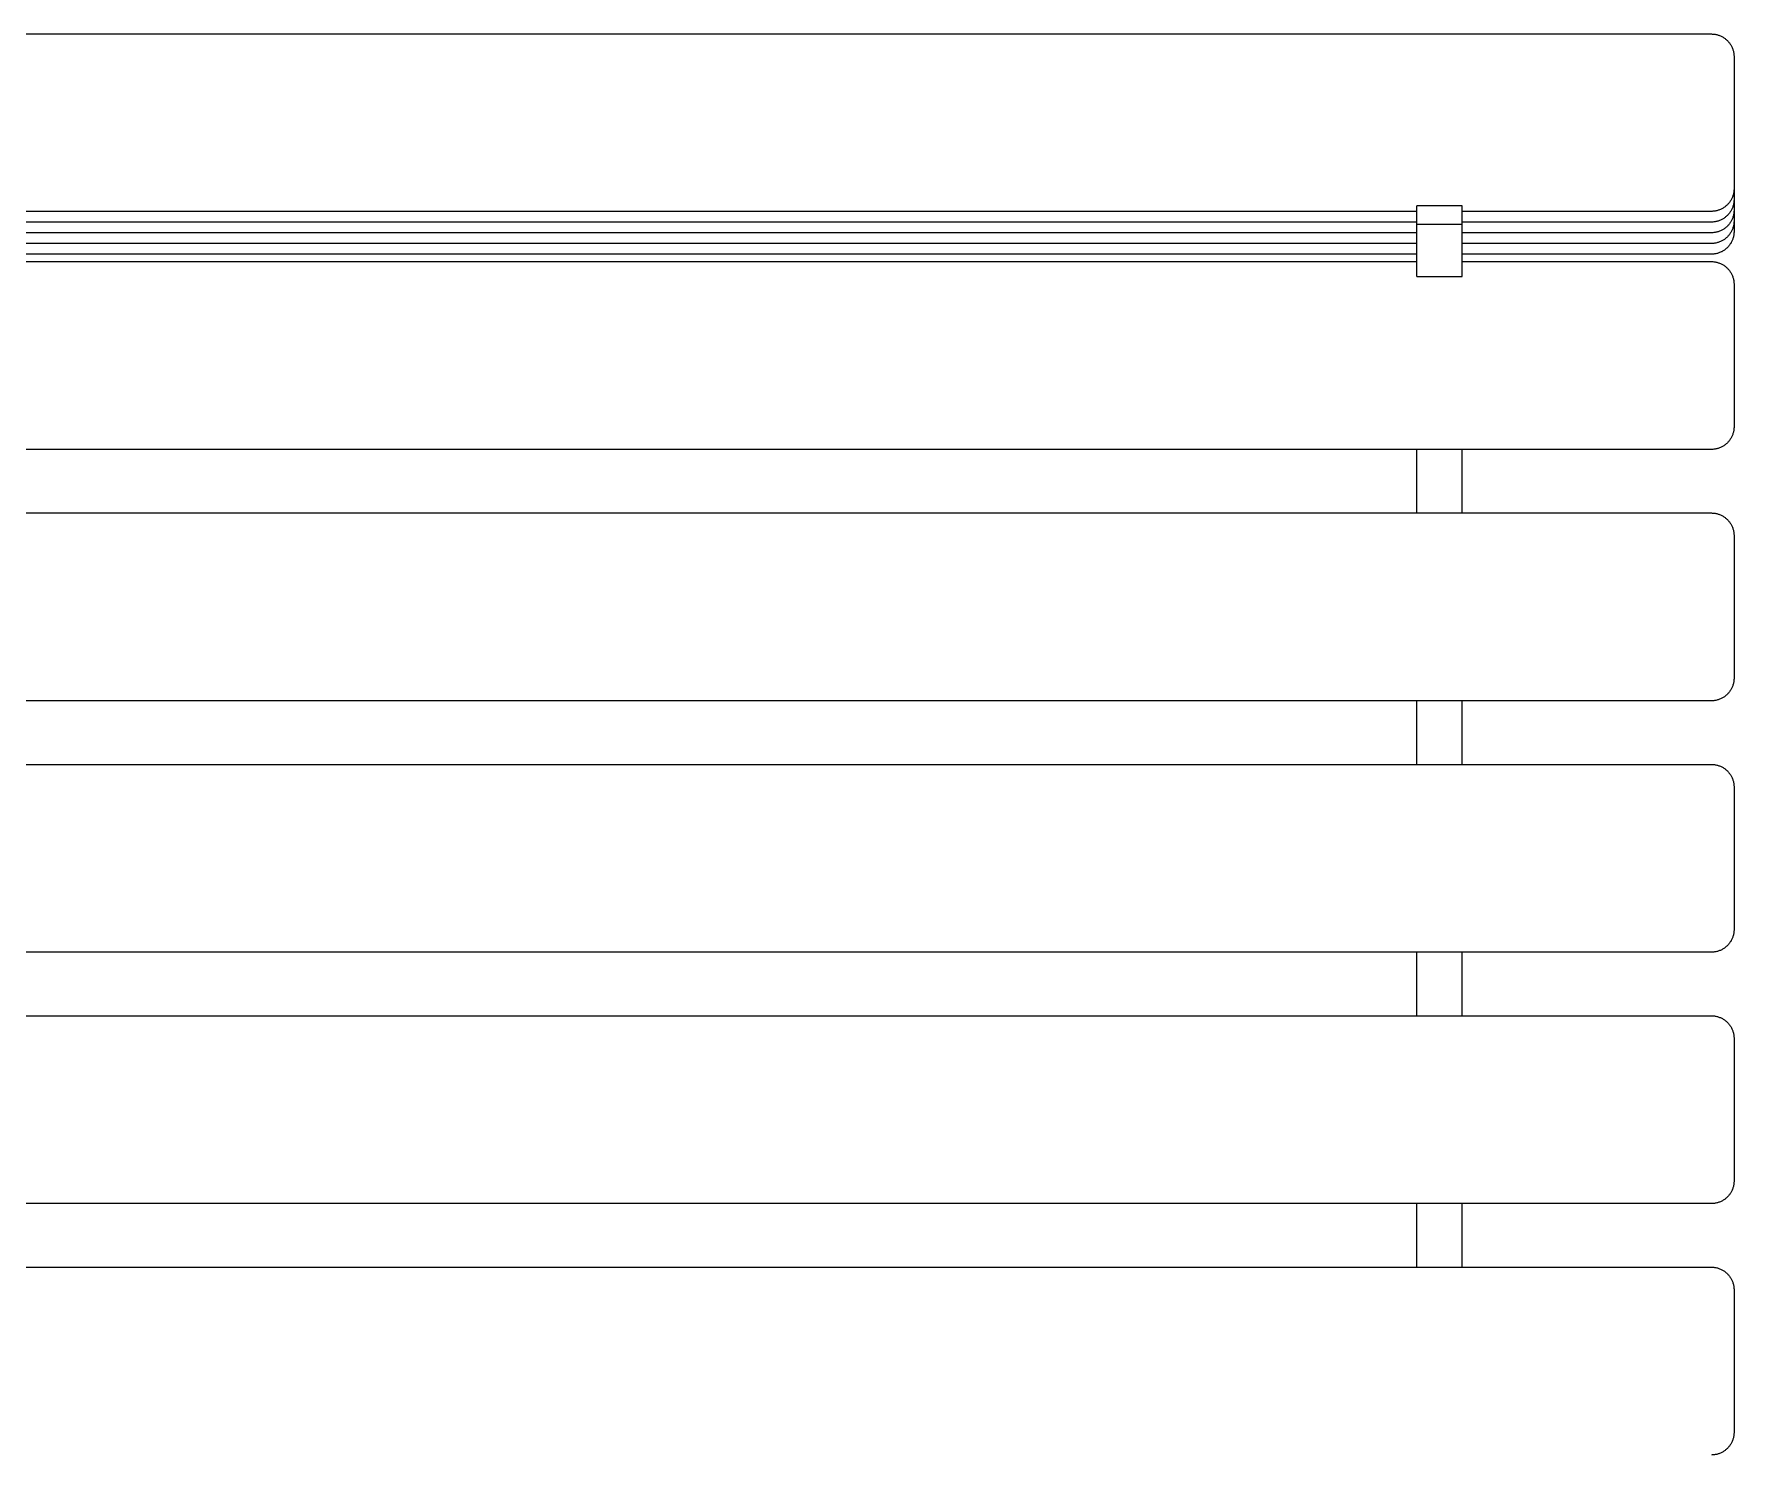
# Model space of a CAD drawing. Header units: millimetres. Extents: x -273 to 4197, y -77 to 2867.
# Drawn here: x 1369 to 1744.3, y 2553.7 to 2867.4 of the extents above; entities that cross this region are included whole.
import ezdxf

# ---------------------------------------------------------------- set-up
doc = ezdxf.new("R2010")
doc.units = ezdxf.units.MM
doc.layers.add('ZANO_R', color=7, linetype='Continuous', lineweight=0)

msp = doc.modelspace()

# ---------------------------------------------------------------- linework, layer by layer
at = {"layer": 'ZANO_R'}
for p, q in [((-50.69, 2867.43), (1739.31, 2867.43)), ((1739.31, 2867.43), (1739.48, 2867.42)), ((1739.48, 2867.42), (1739.65, 2867.42)), ((1739.65, 2867.42), (1739.82, 2867.4)), ((1739.82, 2867.4), (1739.99, 2867.38)), ((1739.99, 2867.38), (1740.16, 2867.36)), ((1740.16, 2867.36), (1740.33, 2867.32)), ((1740.33, 2867.32), (1740.49, 2867.29)), ((1740.49, 2867.29), (1740.66, 2867.24)), ((1740.66, 2867.24), (1740.82, 2867.19)), ((1740.82, 2867.19), (1740.98, 2867.14)), ((1740.98, 2867.14), (1741.14, 2867.08)), ((1741.14, 2867.08), (1741.3, 2867.01)), ((1741.3, 2867.01), (1741.46, 2866.94)), ((1741.46, 2866.94), (1741.61, 2866.87)), ((1741.61, 2866.87), (1741.76, 2866.79)), ((1741.76, 2866.79), (1741.91, 2866.7)), ((1741.91, 2866.7), (1742.05, 2866.61)), ((1742.05, 2866.61), (1742.19, 2866.51)), ((1742.19, 2866.51), (1742.33, 2866.41)), ((1742.33, 2866.41), (1742.46, 2866.31)), ((1742.46, 2866.31), (1742.6, 2866.2)), ((1742.6, 2866.2), (1742.72, 2866.08)), ((1742.72, 2866.08), (1742.84, 2865.96)), ((1742.84, 2865.96), (1742.96, 2865.84)), ((1742.96, 2865.84), (1743.08, 2865.71)), ((1743.08, 2865.71), (1743.19, 2865.58)), ((1743.19, 2865.58), (1743.29, 2865.45)), ((1743.29, 2865.45), (1743.39, 2865.31)), ((1743.39, 2865.31), (1743.49, 2865.17)), ((1743.49, 2865.17), (1743.58, 2865.03)), ((1743.58, 2865.03), (1743.67, 2864.88)), ((1743.67, 2864.88), (1743.75, 2864.73)), ((1743.75, 2864.73), (1743.82, 2864.58)), ((1743.82, 2864.58), (1743.9, 2864.42)), ((1743.9, 2864.42), (1743.96, 2864.26)), ((1743.96, 2864.26), (1744.02, 2864.1)), ((1744.02, 2864.1), (1744.08, 2863.94)), ((1744.08, 2863.94), (1744.12, 2863.78)), ((1744.12, 2863.78), (1744.17, 2863.61)), ((1744.17, 2863.61), (1744.2, 2863.45)), ((1744.2, 2863.45), (1744.24, 2863.28)), ((1744.24, 2863.28), (1744.26, 2863.11)), ((1744.26, 2863.11), (1744.28, 2862.94)), ((1744.28, 2862.94), (1744.3, 2862.77)), ((1744.3, 2862.77), (1744.31, 2862.6)), ((1744.31, 2862.6), (1744.31, 2862.43)), ((1744.31, 2862.43), (1744.31, 2834.45)), ((1744.31, 2834.45), (1744.31, 2833.27)), ((1743.19, 2830.11), (1743.08, 2829.98)), ((1743.29, 2830.25), (1743.19, 2830.11)), ((1743.39, 2830.39), (1743.29, 2830.25)), ((1743.49, 2830.53), (1743.39, 2830.39)), ((1743.58, 2830.67), (1743.49, 2830.53)), ((1743.67, 2830.82), (1743.58, 2830.67)), ((1743.75, 2830.97), (1743.67, 2830.82)), ((1743.82, 2831.12), (1743.75, 2830.97)), ((1743.9, 2831.28), (1743.82, 2831.12)), ((1743.96, 2831.44), (1743.9, 2831.28)), ((1744.02, 2831.6), (1743.96, 2831.44)), ((1744.08, 2831.76), (1744.02, 2831.6)), ((1744.12, 2831.92), (1744.08, 2831.76)), ((1744.17, 2832.09), (1744.12, 2831.92)), ((1744.2, 2832.25), (1744.17, 2832.09)), ((1744.24, 2832.42), (1744.2, 2832.25)), ((1744.26, 2832.59), (1744.24, 2832.42)), ((1744.26, 2830.22), (1744.24, 2830.06)), ((1744.28, 2832.76), (1744.26, 2832.59)), ((1744.28, 2830.39), (1744.26, 2830.22)), ((1744.3, 2832.93), (1744.28, 2832.76)), ((1744.3, 2830.56), (1744.28, 2830.39)), ((1744.31, 2833.1), (1744.3, 2832.93)), ((1744.31, 2830.73), (1744.3, 2830.56)), ((1744.31, 2833.27), (1744.31, 2833.1)), ((1744.31, 2833.15), (1744.31, 2832.09)), ((1744.31, 2832.09), (1744.31, 2830.91)), ((1744.31, 2830.91), (1744.31, 2830.73)), ((1744.31, 2830.79), (1744.31, 2829.72)), ((1674.31, 2828.27), (849.31, 2828.27)), ((1674.31, 2825.46), (1674.31, 2829.46)), ((1684.31, 2829.46), (1674.31, 2829.46)), ((1684.31, 2825.46), (1684.31, 2829.46)), ((1739.31, 2828.27), (1684.31, 2828.27)), ((1739.48, 2828.27), (1739.31, 2828.27)), ((1739.65, 2828.28), (1739.48, 2828.27)), ((1739.82, 2828.3), (1739.65, 2828.28)), ((1739.99, 2828.32), (1739.82, 2828.3)), ((1740.16, 2828.34), (1739.99, 2828.32)), ((1740.33, 2828.37), (1740.16, 2828.34)), ((1740.49, 2828.41), (1740.33, 2828.37)), ((1740.66, 2828.46), (1740.49, 2828.41)), ((1740.82, 2828.5), (1740.66, 2828.46)), ((1740.98, 2828.56), (1740.82, 2828.5)), ((1741.14, 2828.62), (1740.98, 2828.56)), ((1741.3, 2828.68), (1741.14, 2828.62)), ((1741.46, 2828.75), (1741.3, 2828.68)), ((1741.46, 2826.39), (1741.3, 2826.32)), ((1741.61, 2828.83), (1741.46, 2828.75)), ((1741.61, 2826.47), (1741.46, 2826.39)), ((1741.76, 2828.91), (1741.61, 2828.83)), ((1741.76, 2826.55), (1741.61, 2826.47)), ((1741.91, 2829), (1741.76, 2828.91)), ((1741.91, 2826.63), (1741.76, 2826.55)), ((1742.05, 2829.09), (1741.91, 2829)), ((1742.05, 2826.72), (1741.91, 2826.63)), ((1742.19, 2829.19), (1742.05, 2829.09)), ((1742.19, 2826.82), (1742.05, 2826.72)), ((1742.33, 2829.29), (1742.19, 2829.19)), ((1742.33, 2826.92), (1742.19, 2826.82)), ((1742.46, 2829.39), (1742.33, 2829.29)), ((1742.46, 2827.03), (1742.33, 2826.92)), ((1742.6, 2829.5), (1742.46, 2829.39)), ((1742.6, 2827.14), (1742.46, 2827.03)), ((1742.72, 2829.62), (1742.6, 2829.5)), ((1742.72, 2827.25), (1742.6, 2827.14)), ((1742.84, 2829.73), (1742.72, 2829.62)), ((1742.84, 2827.37), (1742.72, 2827.25)), ((1742.96, 2829.86), (1742.84, 2829.73)), ((1742.96, 2827.49), (1742.84, 2827.37)), ((1743.08, 2829.98), (1742.96, 2829.86)), ((1743.08, 2827.62), (1742.96, 2827.49)), ((1743.19, 2827.75), (1743.08, 2827.62)), ((1743.29, 2827.88), (1743.19, 2827.75)), ((1743.39, 2828.02), (1743.29, 2827.88)), ((1743.49, 2828.16), (1743.39, 2828.02)), ((1743.58, 2828.31), (1743.49, 2828.16)), ((1743.67, 2828.46), (1743.58, 2828.31)), ((1743.75, 2828.61), (1743.67, 2828.46)), ((1743.82, 2828.76), (1743.75, 2828.61)), ((1743.82, 2826.39), (1743.75, 2826.24)), ((1743.9, 2828.91), (1743.82, 2828.76)), ((1743.9, 2826.55), (1743.82, 2826.39)), ((1743.96, 2829.07), (1743.9, 2828.91)), ((1743.96, 2826.71), (1743.9, 2826.55)), ((1744.02, 2829.23), (1743.96, 2829.07)), ((1744.02, 2826.87), (1743.96, 2826.71)), ((1744.08, 2829.39), (1744.02, 2829.23)), ((1744.08, 2827.03), (1744.02, 2826.87)), ((1744.12, 2829.56), (1744.08, 2829.39)), ((1744.12, 2827.19), (1744.08, 2827.03)), ((1744.17, 2829.72), (1744.12, 2829.56)), ((1744.17, 2827.36), (1744.12, 2827.19)), ((1744.2, 2829.89), (1744.17, 2829.72)), ((1744.2, 2827.52), (1744.17, 2827.36)), ((1744.24, 2830.06), (1744.2, 2829.89)), ((1744.24, 2827.69), (1744.2, 2827.52)), ((1744.26, 2827.86), (1744.24, 2827.69)), ((1744.28, 2828.03), (1744.26, 2827.86)), ((1744.3, 2828.2), (1744.28, 2828.03)), ((1744.31, 2828.37), (1744.3, 2828.2)), ((1744.31, 2829.72), (1744.31, 2828.54)), ((1744.31, 2828.54), (1744.31, 2828.37)), ((1744.31, 2828.42), (1744.31, 2827.36)), ((1744.31, 2827.36), (1744.31, 2826.18)), ((1674.31, 2825.91), (849.31, 2825.91)), ((1674.31, 2823.54), (849.31, 2823.54)), ((1674.31, 2825.46), (1684.31, 2825.46)), ((1674.31, 2813.89), (1674.31, 2825.46)), ((1739.31, 2825.91), (1684.31, 2825.91)), ((1684.31, 2813.89), (1684.31, 2825.46)), ((1739.31, 2823.54), (1684.31, 2823.54)), ((1739.48, 2825.91), (1739.31, 2825.91)), ((1739.48, 2823.54), (1739.31, 2823.54)), ((1739.65, 2825.92), (1739.48, 2825.91)), ((1739.65, 2823.55), (1739.48, 2823.54)), ((1739.82, 2825.93), (1739.65, 2825.92)), ((1739.82, 2823.57), (1739.65, 2823.55)), ((1739.99, 2825.95), (1739.82, 2825.93)), ((1739.99, 2823.59), (1739.82, 2823.57)), ((1740.16, 2825.98), (1739.99, 2825.95)), ((1740.16, 2823.61), (1739.99, 2823.59)), ((1740.33, 2826.01), (1740.16, 2825.98)), ((1740.33, 2823.65), (1740.16, 2823.61)), ((1740.49, 2826.05), (1740.33, 2826.01)), ((1740.49, 2823.68), (1740.33, 2823.65)), ((1740.66, 2826.09), (1740.49, 2826.05)), ((1740.66, 2823.73), (1740.49, 2823.68)), ((1740.82, 2826.14), (1740.66, 2826.09)), ((1740.82, 2823.78), (1740.66, 2823.73)), ((1740.98, 2826.19), (1740.82, 2826.14)), ((1740.98, 2823.83), (1740.82, 2823.78)), ((1741.14, 2826.25), (1740.98, 2826.19)), ((1741.14, 2823.89), (1740.98, 2823.83)), ((1741.3, 2826.32), (1741.14, 2826.25)), ((1741.3, 2823.95), (1741.14, 2823.89)), ((1741.46, 2824.03), (1741.3, 2823.95)), ((1741.61, 2824.1), (1741.46, 2824.03)), ((1741.76, 2824.18), (1741.61, 2824.1)), ((1741.91, 2824.27), (1741.76, 2824.18)), ((1742.05, 2824.36), (1741.91, 2824.27)), ((1742.19, 2824.46), (1742.05, 2824.36)), ((1742.33, 2824.56), (1742.19, 2824.46)), ((1742.46, 2824.66), (1742.33, 2824.56)), ((1742.6, 2824.77), (1742.46, 2824.66)), ((1742.72, 2824.89), (1742.6, 2824.77)), ((1742.84, 2825.01), (1742.72, 2824.89)), ((1742.84, 2822.64), (1742.72, 2822.52)), ((1742.96, 2825.13), (1742.84, 2825.01)), ((1742.96, 2822.76), (1742.84, 2822.64)), ((1743.08, 2825.25), (1742.96, 2825.13)), ((1743.08, 2822.89), (1742.96, 2822.76)), ((1743.19, 2825.39), (1743.08, 2825.25)), ((1743.19, 2823.02), (1743.08, 2822.89)), ((1743.29, 2825.52), (1743.19, 2825.39)), ((1743.29, 2823.15), (1743.19, 2823.02)), ((1743.39, 2825.66), (1743.29, 2825.52)), ((1743.39, 2823.29), (1743.29, 2823.15)), ((1743.49, 2825.8), (1743.39, 2825.66)), ((1743.49, 2823.43), (1743.39, 2823.29)), ((1743.58, 2825.94), (1743.49, 2825.8)), ((1743.58, 2823.58), (1743.49, 2823.43)), ((1743.67, 2826.09), (1743.58, 2825.94)), ((1743.67, 2823.73), (1743.58, 2823.58)), ((1743.75, 2826.24), (1743.67, 2826.09)), ((1743.75, 2823.88), (1743.67, 2823.73)), ((1743.82, 2824.03), (1743.75, 2823.88)), ((1743.9, 2824.18), (1743.82, 2824.03)), ((1743.96, 2824.34), (1743.9, 2824.18)), ((1744.02, 2824.5), (1743.96, 2824.34)), ((1744.08, 2824.66), (1744.02, 2824.5)), ((1744.12, 2824.83), (1744.08, 2824.66)), ((1744.17, 2824.99), (1744.12, 2824.83)), ((1744.17, 2822.63), (1744.12, 2822.46)), ((1744.2, 2825.16), (1744.17, 2824.99)), ((1744.2, 2822.79), (1744.17, 2822.63)), ((1744.24, 2825.33), (1744.2, 2825.16)), ((1744.24, 2822.96), (1744.2, 2822.79)), ((1744.26, 2825.5), (1744.24, 2825.33)), ((1744.26, 2823.13), (1744.24, 2822.96)), ((1744.28, 2825.66), (1744.26, 2825.5)), ((1744.28, 2823.3), (1744.26, 2823.13)), ((1744.3, 2825.83), (1744.28, 2825.66)), ((1744.3, 2823.47), (1744.28, 2823.3)), ((1744.31, 2826.01), (1744.3, 2825.83)), ((1744.31, 2823.64), (1744.3, 2823.47)), ((1744.31, 2826.18), (1744.31, 2826.01)), ((1744.31, 2826.06), (1744.31, 2824.99)), ((1744.31, 2824.99), (1744.31, 2823.81)), ((1744.31, 2823.81), (1744.31, 2823.64)), ((1674.31, 2821.18), (849.31, 2821.18)), ((1739.31, 2821.18), (1684.31, 2821.18)), ((1739.48, 2821.18), (1739.31, 2821.18)), ((1739.65, 2821.19), (1739.48, 2821.18)), ((1739.82, 2821.2), (1739.65, 2821.19)), ((1739.82, 2818.84), (1739.65, 2818.82)), ((1739.99, 2821.22), (1739.82, 2821.2)), ((1739.99, 2818.86), (1739.82, 2818.84)), ((1740.16, 2821.25), (1739.99, 2821.22)), ((1740.16, 2818.88), (1739.99, 2818.86)), ((1740.33, 2821.28), (1740.16, 2821.25)), ((1740.33, 2818.92), (1740.16, 2818.88)), ((1740.49, 2821.32), (1740.33, 2821.28)), ((1740.49, 2818.95), (1740.33, 2818.92)), ((1740.66, 2821.36), (1740.49, 2821.32)), ((1740.66, 2819), (1740.49, 2818.95)), ((1740.82, 2821.41), (1740.66, 2821.36)), ((1740.82, 2819.05), (1740.66, 2819)), ((1740.98, 2821.46), (1740.82, 2821.41)), ((1740.98, 2819.1), (1740.82, 2819.05)), ((1741.14, 2821.52), (1740.98, 2821.46)), ((1741.14, 2819.16), (1740.98, 2819.1)), ((1741.3, 2821.59), (1741.14, 2821.52)), ((1741.3, 2819.23), (1741.14, 2819.16)), ((1741.46, 2821.66), (1741.3, 2821.59)), ((1741.46, 2819.3), (1741.3, 2819.23)), ((1741.61, 2821.74), (1741.46, 2821.66)), ((1741.61, 2819.37), (1741.46, 2819.3)), ((1741.76, 2821.82), (1741.61, 2821.74)), ((1741.76, 2819.45), (1741.61, 2819.37)), ((1741.91, 2821.9), (1741.76, 2821.82)), ((1741.91, 2819.54), (1741.76, 2819.45)), ((1742.05, 2822), (1741.91, 2821.9)), ((1742.05, 2819.63), (1741.91, 2819.54)), ((1742.19, 2822.09), (1742.05, 2822)), ((1742.19, 2819.73), (1742.05, 2819.63)), ((1742.33, 2822.19), (1742.19, 2822.09)), ((1742.33, 2819.83), (1742.19, 2819.73)), ((1742.46, 2822.3), (1742.33, 2822.19)), ((1742.46, 2819.93), (1742.33, 2819.83)), ((1742.6, 2822.41), (1742.46, 2822.3)), ((1742.6, 2820.04), (1742.46, 2819.93)), ((1742.72, 2822.52), (1742.6, 2822.41)), ((1742.72, 2820.16), (1742.6, 2820.04)), ((1742.84, 2820.28), (1742.72, 2820.16)), ((1742.96, 2820.4), (1742.84, 2820.28)), ((1743.08, 2820.53), (1742.96, 2820.4)), ((1743.19, 2820.66), (1743.08, 2820.53)), ((1743.29, 2820.79), (1743.19, 2820.66)), ((1743.39, 2820.93), (1743.29, 2820.79)), ((1743.49, 2821.07), (1743.39, 2820.93)), ((1743.58, 2821.21), (1743.49, 2821.07)), ((1743.67, 2821.36), (1743.58, 2821.21)), ((1743.75, 2821.51), (1743.67, 2821.36)), ((1743.82, 2821.66), (1743.75, 2821.51)), ((1743.9, 2821.82), (1743.82, 2821.66)), ((1743.96, 2821.98), (1743.9, 2821.82)), ((1744.02, 2822.14), (1743.96, 2821.98)), ((1744.08, 2822.3), (1744.02, 2822.14)), ((1744.12, 2822.46), (1744.08, 2822.3)), ((1674.31, 2818.81), (849.31, 2818.81)), ((849.31, 2817.18), (1674.31, 2817.18)), ((1739.31, 2818.81), (1684.31, 2818.81)), ((1684.31, 2817.18), (1739.31, 2817.18)), ((1739.48, 2818.81), (1739.31, 2818.81)), ((1739.31, 2817.18), (1739.48, 2817.18)), ((1739.65, 2818.82), (1739.48, 2818.81)), ((1739.48, 2817.18), (1739.65, 2817.17)), ((1739.65, 2817.17), (1739.82, 2817.15)), ((1739.82, 2817.15), (1739.99, 2817.13)), ((1739.99, 2817.13), (1740.16, 2817.11)), ((1740.16, 2817.11), (1740.33, 2817.07)), ((1740.33, 2817.07), (1740.49, 2817.04)), ((1740.49, 2817.04), (1740.66, 2816.99)), ((1740.66, 2816.99), (1740.82, 2816.94)), ((1740.82, 2816.94), (1740.98, 2816.89)), ((1740.98, 2816.89), (1741.14, 2816.83)), ((1741.14, 2816.83), (1741.3, 2816.76)), ((1741.3, 2816.76), (1741.46, 2816.69)), ((1741.46, 2816.69), (1741.61, 2816.62)), ((1741.61, 2816.62), (1741.76, 2816.54)), ((1741.76, 2816.54), (1741.91, 2816.45)), ((1741.91, 2816.45), (1742.05, 2816.36)), ((1742.05, 2816.36), (1742.19, 2816.26)), ((1742.19, 2816.26), (1742.33, 2816.16)), ((1742.33, 2816.16), (1742.46, 2816.06)), ((1742.46, 2816.06), (1742.6, 2815.95)), ((1742.6, 2815.95), (1742.72, 2815.83)), ((1742.72, 2815.83), (1742.84, 2815.71)), ((1742.84, 2815.71), (1742.96, 2815.59)), ((1742.96, 2815.59), (1743.08, 2815.46)), ((1743.08, 2815.46), (1743.19, 2815.33)), ((1743.19, 2815.33), (1743.29, 2815.2)), ((1743.29, 2815.2), (1743.39, 2815.06)), ((1674.31, 2813.89), (1684.31, 2813.89)), ((1743.39, 2815.06), (1743.49, 2814.92)), ((1743.49, 2814.92), (1743.58, 2814.78)), ((1743.58, 2814.78), (1743.67, 2814.63)), ((1743.67, 2814.63), (1743.75, 2814.48)), ((1743.75, 2814.48), (1743.82, 2814.33)), ((1743.82, 2814.33), (1743.9, 2814.17)), ((1743.9, 2814.17), (1743.96, 2814.01)), ((1743.96, 2814.01), (1744.02, 2813.85)), ((1744.02, 2813.85), (1744.08, 2813.69)), ((1744.08, 2813.69), (1744.12, 2813.53)), ((1744.12, 2813.53), (1744.17, 2813.36)), ((1744.17, 2813.36), (1744.2, 2813.2)), ((1744.2, 2813.2), (1744.24, 2813.03)), ((1744.24, 2813.03), (1744.26, 2812.86)), ((1744.26, 2812.86), (1744.28, 2812.69)), ((1744.28, 2812.69), (1744.3, 2812.52)), ((1744.3, 2812.52), (1744.31, 2812.35)), ((1744.31, 2812.35), (1744.31, 2812.18)), ((1744.31, 2812.18), (1744.31, 2808.46)), ((1744.31, 2808.46), (1744.31, 2780.7)), ((1743.19, 2777.55), (1743.08, 2777.42)), ((1743.29, 2777.68), (1743.19, 2777.55)), ((1743.39, 2777.82), (1743.29, 2777.68)), ((1743.49, 2777.96), (1743.39, 2777.82)), ((1743.58, 2778.11), (1743.49, 2777.96)), ((1743.67, 2778.25), (1743.58, 2778.11)), ((1743.75, 2778.4), (1743.67, 2778.25)), ((1743.82, 2778.56), (1743.75, 2778.4)), ((1743.9, 2778.71), (1743.82, 2778.56)), ((1743.96, 2778.87), (1743.9, 2778.71)), ((1744.02, 2779.03), (1743.96, 2778.87)), ((1744.08, 2779.19), (1744.02, 2779.03)), ((1744.12, 2779.35), (1744.08, 2779.19)), ((1744.17, 2779.52), (1744.12, 2779.35)), ((1744.2, 2779.69), (1744.17, 2779.52)), ((1744.24, 2779.85), (1744.2, 2779.69)), ((1744.26, 2780.02), (1744.24, 2779.85)), ((1744.28, 2780.19), (1744.26, 2780.02)), ((1744.3, 2780.36), (1744.28, 2780.19)), ((1744.31, 2780.53), (1744.3, 2780.36)), ((1744.31, 2780.7), (1744.31, 2780.53)), ((1739.31, 2775.7), (-50.69, 2775.7)), ((1674.31, 2761.68), (1674.31, 2775.7)), ((1684.31, 2761.68), (1684.31, 2775.7)), ((1739.48, 2775.71), (1739.31, 2775.7)), ((1739.65, 2775.72), (1739.48, 2775.71)), ((1739.82, 2775.73), (1739.65, 2775.72)), ((1739.99, 2775.75), (1739.82, 2775.73)), ((1740.16, 2775.78), (1739.99, 2775.75)), ((1740.33, 2775.81), (1740.16, 2775.78)), ((1740.49, 2775.85), (1740.33, 2775.81)), ((1740.66, 2775.89), (1740.49, 2775.85)), ((1740.82, 2775.94), (1740.66, 2775.89)), ((1740.98, 2775.99), (1740.82, 2775.94)), ((1741.14, 2776.05), (1740.98, 2775.99)), ((1741.3, 2776.12), (1741.14, 2776.05)), ((1741.46, 2776.19), (1741.3, 2776.12)), ((1741.61, 2776.26), (1741.46, 2776.19)), ((1741.76, 2776.35), (1741.61, 2776.26)), ((1741.91, 2776.43), (1741.76, 2776.35)), ((1742.05, 2776.52), (1741.91, 2776.43)), ((1742.19, 2776.62), (1742.05, 2776.52)), ((1742.33, 2776.72), (1742.19, 2776.62)), ((1742.46, 2776.83), (1742.33, 2776.72)), ((1742.6, 2776.94), (1742.46, 2776.83)), ((1742.72, 2777.05), (1742.6, 2776.94)), ((1742.84, 2777.17), (1742.72, 2777.05)), ((1742.96, 2777.29), (1742.84, 2777.17)), ((1743.08, 2777.42), (1742.96, 2777.29)), ((-50.69, 2761.68), (1739.31, 2761.68)), ((1739.31, 2761.68), (1739.48, 2761.67)), ((1739.48, 2761.67), (1739.65, 2761.66)), ((1739.65, 2761.66), (1739.82, 2761.65)), ((1739.82, 2761.65), (1739.99, 2761.63)), ((1739.99, 2761.63), (1740.16, 2761.6)), ((1740.16, 2761.6), (1740.33, 2761.57)), ((1740.33, 2761.57), (1740.49, 2761.53)), ((1740.49, 2761.53), (1740.66, 2761.49)), ((1740.66, 2761.49), (1740.82, 2761.44)), ((1740.82, 2761.44), (1740.98, 2761.39)), ((1740.98, 2761.39), (1741.14, 2761.33)), ((1741.14, 2761.33), (1741.3, 2761.26)), ((1741.3, 2761.26), (1741.46, 2761.19)), ((1741.46, 2761.19), (1741.61, 2761.12)), ((1741.61, 2761.12), (1741.76, 2761.03)), ((1741.76, 2761.03), (1741.91, 2760.95)), ((1741.91, 2760.95), (1742.05, 2760.86)), ((1742.05, 2760.86), (1742.19, 2760.76)), ((1742.19, 2760.76), (1742.33, 2760.66)), ((1742.33, 2760.66), (1742.46, 2760.55)), ((1742.46, 2760.55), (1742.6, 2760.44)), ((1742.6, 2760.44), (1742.72, 2760.33)), ((1742.72, 2760.33), (1742.84, 2760.21)), ((1742.84, 2760.21), (1742.96, 2760.09)), ((1742.96, 2760.09), (1743.08, 2759.96)), ((1743.08, 2759.96), (1743.19, 2759.83)), ((1743.19, 2759.83), (1743.29, 2759.7)), ((1743.29, 2759.7), (1743.39, 2759.56)), ((1743.39, 2759.56), (1743.49, 2759.42)), ((1743.49, 2759.42), (1743.58, 2759.27)), ((1743.58, 2759.27), (1743.67, 2759.13)), ((1743.67, 2759.13), (1743.75, 2758.98)), ((1743.75, 2758.98), (1743.82, 2758.82)), ((1743.82, 2758.82), (1743.9, 2758.67)), ((1743.9, 2758.67), (1743.96, 2758.51)), ((1743.96, 2758.51), (1744.02, 2758.35)), ((1744.02, 2758.35), (1744.08, 2758.19)), ((1744.08, 2758.19), (1744.12, 2758.02)), ((1744.12, 2758.02), (1744.17, 2757.86)), ((1744.17, 2757.86), (1744.2, 2757.69)), ((1744.2, 2757.69), (1744.24, 2757.53)), ((1744.24, 2757.53), (1744.26, 2757.36)), ((1744.26, 2757.36), (1744.28, 2757.19)), ((1744.28, 2757.19), (1744.3, 2757.02)), ((1744.3, 2757.02), (1744.31, 2756.85)), ((1744.31, 2756.85), (1744.31, 2756.68)), ((1744.31, 2756.68), (1744.31, 2752.95)), ((1744.31, 2752.95), (1744.31, 2725.2)), ((1744.31, 2725.03), (1744.3, 2724.86)), ((1744.31, 2725.2), (1744.31, 2725.03)), ((1742.46, 2721.32), (1742.33, 2721.22)), ((1742.6, 2721.43), (1742.46, 2721.32)), ((1742.72, 2721.55), (1742.6, 2721.43)), ((1742.84, 2721.67), (1742.72, 2721.55)), ((1742.96, 2721.79), (1742.84, 2721.67)), ((1743.08, 2721.92), (1742.96, 2721.79)), ((1743.19, 2722.05), (1743.08, 2721.92)), ((1743.29, 2722.18), (1743.19, 2722.05)), ((1743.39, 2722.32), (1743.29, 2722.18)), ((1743.49, 2722.46), (1743.39, 2722.32)), ((1743.58, 2722.6), (1743.49, 2722.46)), ((1743.67, 2722.75), (1743.58, 2722.6)), ((1743.75, 2722.9), (1743.67, 2722.75)), ((1743.82, 2723.05), (1743.75, 2722.9)), ((1743.9, 2723.21), (1743.82, 2723.05)), ((1743.96, 2723.37), (1743.9, 2723.21)), ((1744.02, 2723.53), (1743.96, 2723.37)), ((1744.08, 2723.69), (1744.02, 2723.53)), ((1744.12, 2723.85), (1744.08, 2723.69)), ((1744.17, 2724.02), (1744.12, 2723.85)), ((1744.2, 2724.18), (1744.17, 2724.02)), ((1744.24, 2724.35), (1744.2, 2724.18)), ((1744.26, 2724.52), (1744.24, 2724.35)), ((1744.28, 2724.69), (1744.26, 2724.52)), ((1744.3, 2724.86), (1744.28, 2724.69)), ((1739.31, 2720.2), (-50.69, 2720.2)), ((1674.31, 2706.17), (1674.31, 2720.2)), ((1684.31, 2706.17), (1684.31, 2720.2)), ((1739.48, 2720.2), (1739.31, 2720.2)), ((1739.65, 2720.21), (1739.48, 2720.2)), ((1739.82, 2720.23), (1739.65, 2720.21)), ((1739.99, 2720.25), (1739.82, 2720.23)), ((1740.16, 2720.27), (1739.99, 2720.25)), ((1740.33, 2720.31), (1740.16, 2720.27)), ((1740.49, 2720.34), (1740.33, 2720.31)), ((1740.66, 2720.39), (1740.49, 2720.34)), ((1740.82, 2720.44), (1740.66, 2720.39)), ((1740.98, 2720.49), (1740.82, 2720.44)), ((1741.14, 2720.55), (1740.98, 2720.49)), ((1741.3, 2720.62), (1741.14, 2720.55)), ((1741.46, 2720.69), (1741.3, 2720.62)), ((1741.61, 2720.76), (1741.46, 2720.69)), ((1741.76, 2720.84), (1741.61, 2720.76)), ((1741.91, 2720.93), (1741.76, 2720.84)), ((1742.05, 2721.02), (1741.91, 2720.93)), ((1742.19, 2721.12), (1742.05, 2721.02)), ((1742.33, 2721.22), (1742.19, 2721.12)), ((-50.69, 2706.17), (1739.31, 2706.17)), ((1739.31, 2706.17), (1739.48, 2706.17)), ((1739.48, 2706.17), (1739.65, 2706.16)), ((1739.65, 2706.16), (1739.82, 2706.15)), ((1739.82, 2706.15), (1739.99, 2706.13)), ((1739.99, 2706.13), (1740.16, 2706.1)), ((1740.16, 2706.1), (1740.33, 2706.07)), ((1740.33, 2706.07), (1740.49, 2706.03)), ((1740.49, 2706.03), (1740.66, 2705.99)), ((1740.66, 2705.99), (1740.82, 2705.94)), ((1740.82, 2705.94), (1740.98, 2705.88)), ((1740.98, 2705.88), (1741.14, 2705.82)), ((1741.14, 2705.82), (1741.3, 2705.76)), ((1741.3, 2705.76), (1741.46, 2705.69)), ((1741.46, 2705.69), (1741.61, 2705.61)), ((1741.61, 2705.61), (1741.76, 2705.53)), ((1741.76, 2705.53), (1741.91, 2705.45)), ((1741.91, 2705.45), (1742.05, 2705.35)), ((1742.05, 2705.35), (1742.19, 2705.26)), ((1742.19, 2705.26), (1742.33, 2705.16)), ((1742.33, 2705.16), (1742.46, 2705.05)), ((1742.46, 2705.05), (1742.6, 2704.94)), ((1742.6, 2704.94), (1742.72, 2704.83)), ((1742.72, 2704.83), (1742.84, 2704.71)), ((1742.84, 2704.71), (1742.96, 2704.59)), ((1742.96, 2704.59), (1743.08, 2704.46)), ((1743.08, 2704.46), (1743.19, 2704.33)), ((1743.19, 2704.33), (1743.29, 2704.19)), ((1743.29, 2704.19), (1743.39, 2704.06)), ((1743.39, 2704.06), (1743.49, 2703.92)), ((1743.49, 2703.92), (1743.58, 2703.77)), ((1743.58, 2703.77), (1743.67, 2703.62)), ((1743.67, 2703.62), (1743.75, 2703.47)), ((1743.75, 2703.47), (1743.82, 2703.32)), ((1743.82, 2703.32), (1743.9, 2703.17)), ((1743.9, 2703.17), (1743.96, 2703.01)), ((1743.96, 2703.01), (1744.02, 2702.85)), ((1744.02, 2702.85), (1744.08, 2702.69)), ((1744.08, 2702.69), (1744.12, 2702.52)), ((1744.12, 2702.52), (1744.17, 2702.36)), ((1744.17, 2702.36), (1744.2, 2702.19)), ((1744.2, 2702.19), (1744.24, 2702.02)), ((1744.24, 2702.02), (1744.26, 2701.85)), ((1744.26, 2701.85), (1744.28, 2701.68)), ((1744.28, 2701.68), (1744.3, 2701.51)), ((1744.3, 2701.51), (1744.31, 2701.34)), ((1744.31, 2701.34), (1744.31, 2701.17)), ((1744.31, 2701.17), (1744.31, 2697.45)), ((1744.31, 2697.45), (1744.31, 2669.7)), ((1744.24, 2668.85), (1744.2, 2668.68)), ((1744.26, 2669.02), (1744.24, 2668.85)), ((1744.28, 2669.19), (1744.26, 2669.02)), ((1744.3, 2669.36), (1744.28, 2669.19)), ((1744.31, 2669.53), (1744.3, 2669.36)), ((1744.31, 2669.7), (1744.31, 2669.53)), ((1740.98, 2664.99), (1740.82, 2664.93)), ((1741.14, 2665.05), (1740.98, 2664.99)), ((1741.3, 2665.11), (1741.14, 2665.05)), ((1741.46, 2665.18), (1741.3, 2665.11)), ((1741.61, 2665.26), (1741.46, 2665.18)), ((1741.76, 2665.34), (1741.61, 2665.26)), ((1741.91, 2665.43), (1741.76, 2665.34)), ((1742.05, 2665.52), (1741.91, 2665.43)), ((1742.19, 2665.61), (1742.05, 2665.52)), ((1742.33, 2665.71), (1742.19, 2665.61)), ((1742.46, 2665.82), (1742.33, 2665.71)), ((1742.6, 2665.93), (1742.46, 2665.82)), ((1742.72, 2666.04), (1742.6, 2665.93)), ((1742.84, 2666.16), (1742.72, 2666.04)), ((1742.96, 2666.29), (1742.84, 2666.16)), ((1743.08, 2666.41), (1742.96, 2666.29)), ((1743.19, 2666.54), (1743.08, 2666.41)), ((1743.29, 2666.68), (1743.19, 2666.54)), ((1743.39, 2666.82), (1743.29, 2666.68)), ((1743.49, 2666.96), (1743.39, 2666.82)), ((1743.58, 2667.1), (1743.49, 2666.96)), ((1743.67, 2667.25), (1743.58, 2667.1)), ((1743.75, 2667.4), (1743.67, 2667.25)), ((1743.82, 2667.55), (1743.75, 2667.4)), ((1743.9, 2667.71), (1743.82, 2667.55)), ((1743.96, 2667.86), (1743.9, 2667.71)), ((1744.02, 2668.02), (1743.96, 2667.86)), ((1744.08, 2668.19), (1744.02, 2668.02)), ((1744.12, 2668.35), (1744.08, 2668.19)), ((1744.17, 2668.51), (1744.12, 2668.35)), ((1744.2, 2668.68), (1744.17, 2668.51)), ((1739.31, 2664.7), (-50.69, 2664.7)), ((1674.31, 2650.67), (1674.31, 2664.7)), ((1684.31, 2650.67), (1684.31, 2664.7)), ((1739.48, 2664.7), (1739.31, 2664.7)), ((1739.65, 2664.71), (1739.48, 2664.7)), ((1739.82, 2664.72), (1739.65, 2664.71)), ((1739.99, 2664.75), (1739.82, 2664.72)), ((1740.16, 2664.77), (1739.99, 2664.75)), ((1740.33, 2664.8), (1740.16, 2664.77)), ((1740.49, 2664.84), (1740.33, 2664.8)), ((1740.66, 2664.88), (1740.49, 2664.84)), ((1740.82, 2664.93), (1740.66, 2664.88)), ((-50.69, 2650.67), (1739.31, 2650.67)), ((1739.31, 2650.67), (1739.48, 2650.67)), ((1739.48, 2650.67), (1739.65, 2650.66)), ((1739.65, 2650.66), (1739.82, 2650.64)), ((1739.82, 2650.64), (1739.99, 2650.62)), ((1739.99, 2650.62), (1740.16, 2650.6)), ((1740.16, 2650.6), (1740.33, 2650.57)), ((1740.33, 2650.57), (1740.49, 2650.53)), ((1740.49, 2650.53), (1740.66, 2650.49)), ((1740.66, 2650.49), (1740.82, 2650.44)), ((1740.82, 2650.44), (1740.98, 2650.38)), ((1740.98, 2650.38), (1741.14, 2650.32)), ((1741.14, 2650.32), (1741.3, 2650.26)), ((1741.3, 2650.26), (1741.46, 2650.19)), ((1741.46, 2650.19), (1741.61, 2650.11)), ((1741.61, 2650.11), (1741.76, 2650.03)), ((1741.76, 2650.03), (1741.91, 2649.94)), ((1741.91, 2649.94), (1742.05, 2649.85)), ((1742.05, 2649.85), (1742.19, 2649.76)), ((1742.19, 2649.76), (1742.33, 2649.65)), ((1742.33, 2649.65), (1742.46, 2649.55)), ((1742.46, 2649.55), (1742.6, 2649.44)), ((1742.6, 2649.44), (1742.72, 2649.32)), ((1742.72, 2649.32), (1742.84, 2649.21)), ((1742.84, 2649.21), (1742.96, 2649.08)), ((1742.96, 2649.08), (1743.08, 2648.96)), ((1743.08, 2648.96), (1743.19, 2648.83)), ((1743.19, 2648.83), (1743.29, 2648.69)), ((1743.29, 2648.69), (1743.39, 2648.55)), ((1743.39, 2648.55), (1743.49, 2648.41)), ((1743.49, 2648.41), (1743.58, 2648.27)), ((1743.58, 2648.27), (1743.67, 2648.12)), ((1743.67, 2648.12), (1743.75, 2647.97)), ((1743.75, 2647.97), (1743.82, 2647.82)), ((1743.82, 2647.82), (1743.9, 2647.66)), ((1743.9, 2647.66), (1743.96, 2647.5)), ((1743.96, 2647.5), (1744.02, 2647.35)), ((1744.02, 2647.35), (1744.08, 2647.18)), ((1744.08, 2647.18), (1744.12, 2647.02)), ((1744.12, 2647.02), (1744.17, 2646.85)), ((1744.17, 2646.85), (1744.2, 2646.69)), ((1744.2, 2646.69), (1744.24, 2646.52)), ((1744.24, 2646.52), (1744.26, 2646.35)), ((1744.26, 2646.35), (1744.28, 2646.18)), ((1744.28, 2646.18), (1744.3, 2646.01)), ((1744.3, 2646.01), (1744.31, 2645.84)), ((1744.31, 2645.84), (1744.31, 2645.67)), ((1744.31, 2645.67), (1744.31, 2641.95)), ((1744.31, 2641.95), (1744.31, 2614.2)), ((1744.02, 2612.52), (1743.96, 2612.36)), ((1744.08, 2612.68), (1744.02, 2612.52)), ((1744.12, 2612.85), (1744.08, 2612.68)), ((1744.17, 2613.01), (1744.12, 2612.85)), ((1744.2, 2613.18), (1744.17, 2613.01)), ((1744.24, 2613.35), (1744.2, 2613.18)), ((1744.26, 2613.52), (1744.24, 2613.35)), ((1744.28, 2613.68), (1744.26, 2613.52)), ((1744.3, 2613.85), (1744.28, 2613.68)), ((1744.31, 2614.03), (1744.3, 2613.85)), ((1744.31, 2614.2), (1744.31, 2614.03)), ((1739.31, 2609.2), (-50.69, 2609.2)), ((1674.31, 2595.17), (1674.31, 2609.2)), ((1684.31, 2595.17), (1684.31, 2609.2)), ((1739.48, 2609.2), (1739.31, 2609.2)), ((1739.65, 2609.21), (1739.48, 2609.2)), ((1739.82, 2609.22), (1739.65, 2609.21)), ((1739.99, 2609.24), (1739.82, 2609.22)), ((1740.16, 2609.27), (1739.99, 2609.24)), ((1740.33, 2609.3), (1740.16, 2609.27)), ((1740.49, 2609.34), (1740.33, 2609.3)), ((1740.66, 2609.38), (1740.49, 2609.34)), ((1740.82, 2609.43), (1740.66, 2609.38)), ((1740.98, 2609.48), (1740.82, 2609.43)), ((1741.14, 2609.54), (1740.98, 2609.48)), ((1741.3, 2609.61), (1741.14, 2609.54)), ((1741.46, 2609.68), (1741.3, 2609.61)), ((1741.61, 2609.76), (1741.46, 2609.68)), ((1741.76, 2609.84), (1741.61, 2609.76)), ((1741.91, 2609.92), (1741.76, 2609.84)), ((1742.05, 2610.01), (1741.91, 2609.92)), ((1742.19, 2610.11), (1742.05, 2610.01)), ((1742.33, 2610.21), (1742.19, 2610.11)), ((1742.46, 2610.32), (1742.33, 2610.21)), ((1742.6, 2610.43), (1742.46, 2610.32)), ((1742.72, 2610.54), (1742.6, 2610.43)), ((1742.84, 2610.66), (1742.72, 2610.54)), ((1742.96, 2610.78), (1742.84, 2610.66)), ((1743.08, 2610.91), (1742.96, 2610.78)), ((1743.19, 2611.04), (1743.08, 2610.91)), ((1743.29, 2611.17), (1743.19, 2611.04)), ((1743.39, 2611.31), (1743.29, 2611.17)), ((1743.49, 2611.45), (1743.39, 2611.31)), ((1743.58, 2611.6), (1743.49, 2611.45)), ((1743.67, 2611.75), (1743.58, 2611.6)), ((1743.75, 2611.9), (1743.67, 2611.75)), ((1743.82, 2612.05), (1743.75, 2611.9)), ((1743.9, 2612.2), (1743.82, 2612.05)), ((1743.96, 2612.36), (1743.9, 2612.2)), ((-50.69, 2595.17), (1739.31, 2595.17)), ((1739.31, 2595.17), (1739.48, 2595.17)), ((1739.48, 2595.17), (1739.65, 2595.16)), ((1739.65, 2595.16), (1739.82, 2595.14)), ((1739.82, 2595.14), (1739.99, 2595.12)), ((1739.99, 2595.12), (1740.16, 2595.1)), ((1740.16, 2595.1), (1740.33, 2595.06)), ((1740.33, 2595.06), (1740.49, 2595.03)), ((1740.49, 2595.03), (1740.66, 2594.98)), ((1740.66, 2594.98), (1740.82, 2594.93)), ((1740.82, 2594.93), (1740.98, 2594.88)), ((1740.98, 2594.88), (1741.14, 2594.82)), ((1741.14, 2594.82), (1741.3, 2594.75)), ((1741.3, 2594.75), (1741.46, 2594.68)), ((1741.46, 2594.68), (1741.61, 2594.61)), ((1741.61, 2594.61), (1741.76, 2594.53)), ((1741.76, 2594.53), (1741.91, 2594.44)), ((1741.91, 2594.44), (1742.05, 2594.35)), ((1742.05, 2594.35), (1742.19, 2594.25)), ((1742.19, 2594.25), (1742.33, 2594.15)), ((1742.33, 2594.15), (1742.46, 2594.05)), ((1742.46, 2594.05), (1742.6, 2593.94)), ((1742.6, 2593.94), (1742.72, 2593.82)), ((1742.72, 2593.82), (1742.84, 2593.7)), ((1742.84, 2593.7), (1742.96, 2593.58)), ((1742.96, 2593.58), (1743.08, 2593.45)), ((1743.08, 2593.45), (1743.19, 2593.32)), ((1743.19, 2593.32), (1743.29, 2593.19)), ((1743.29, 2593.19), (1743.39, 2593.05)), ((1743.39, 2593.05), (1743.49, 2592.91)), ((1743.49, 2592.91), (1743.58, 2592.77)), ((1743.58, 2592.77), (1743.67, 2592.62)), ((1743.67, 2592.62), (1743.75, 2592.47)), ((1743.75, 2592.47), (1743.82, 2592.32)), ((1743.82, 2592.32), (1743.9, 2592.16)), ((1743.9, 2592.16), (1743.96, 2592)), ((1743.96, 2592), (1744.02, 2591.84)), ((1744.02, 2591.84), (1744.08, 2591.68)), ((1744.08, 2591.68), (1744.12, 2591.52)), ((1744.12, 2591.52), (1744.17, 2591.35)), ((1744.17, 2591.35), (1744.2, 2591.19)), ((1744.2, 2591.19), (1744.24, 2591.02)), ((1744.24, 2591.02), (1744.26, 2590.85)), ((1744.26, 2590.85), (1744.28, 2590.68)), ((1744.28, 2590.68), (1744.3, 2590.51)), ((1744.3, 2590.51), (1744.31, 2590.34)), ((1744.31, 2590.34), (1744.31, 2590.17)), ((1744.31, 2590.17), (1744.31, 2586.44)), ((1744.31, 2586.44), (1744.31, 2558.69)), ((1743.58, 2556.1), (1743.49, 2555.95)), ((1743.67, 2556.24), (1743.58, 2556.1)), ((1743.75, 2556.39), (1743.67, 2556.24)), ((1743.82, 2556.55), (1743.75, 2556.39)), ((1743.9, 2556.7), (1743.82, 2556.55)), ((1743.96, 2556.86), (1743.9, 2556.7)), ((1744.02, 2557.02), (1743.96, 2556.86)), ((1744.08, 2557.18), (1744.02, 2557.02)), ((1744.12, 2557.34), (1744.08, 2557.18)), ((1744.17, 2557.51), (1744.12, 2557.34)), ((1744.2, 2557.68), (1744.17, 2557.51)), ((1744.24, 2557.84), (1744.2, 2557.68)), ((1744.26, 2558.01), (1744.24, 2557.84)), ((1744.28, 2558.18), (1744.26, 2558.01)), ((1744.3, 2558.35), (1744.28, 2558.18)), ((1744.31, 2558.52), (1744.3, 2558.35)), ((1744.31, 2558.69), (1744.31, 2558.52)), ((1739.48, 2553.7), (1739.31, 2553.69)), ((1739.65, 2553.7), (1739.48, 2553.7)), ((1739.82, 2553.72), (1739.65, 2553.7)), ((1739.99, 2553.74), (1739.82, 2553.72)), ((1740.16, 2553.77), (1739.99, 2553.74)), ((1740.33, 2553.8), (1740.16, 2553.77)), ((1740.49, 2553.84), (1740.33, 2553.8)), ((1740.66, 2553.88), (1740.49, 2553.84)), ((1740.82, 2553.93), (1740.66, 2553.88)), ((1740.98, 2553.98), (1740.82, 2553.93)), ((1741.14, 2554.04), (1740.98, 2553.98)), ((1741.3, 2554.11), (1741.14, 2554.04)), ((1741.46, 2554.18), (1741.3, 2554.11)), ((1741.61, 2554.25), (1741.46, 2554.18)), ((1741.76, 2554.33), (1741.61, 2554.25)), ((1741.91, 2554.42), (1741.76, 2554.33)), ((1742.05, 2554.51), (1741.91, 2554.42)), ((1742.19, 2554.61), (1742.05, 2554.51)), ((1742.33, 2554.71), (1742.19, 2554.61)), ((1742.46, 2554.81), (1742.33, 2554.71)), ((1742.6, 2554.92), (1742.46, 2554.81)), ((1742.72, 2555.04), (1742.6, 2554.92)), ((1742.84, 2555.16), (1742.72, 2555.04)), ((1742.96, 2555.28), (1742.84, 2555.16)), ((1743.08, 2555.41), (1742.96, 2555.28)), ((1743.19, 2555.54), (1743.08, 2555.41)), ((1743.29, 2555.67), (1743.19, 2555.54)), ((1743.39, 2555.81), (1743.29, 2555.67)), ((1743.49, 2555.95), (1743.39, 2555.81))]:
    msp.add_line(p, q, dxfattribs=at)

doc.saveas('drawing.dxf')
